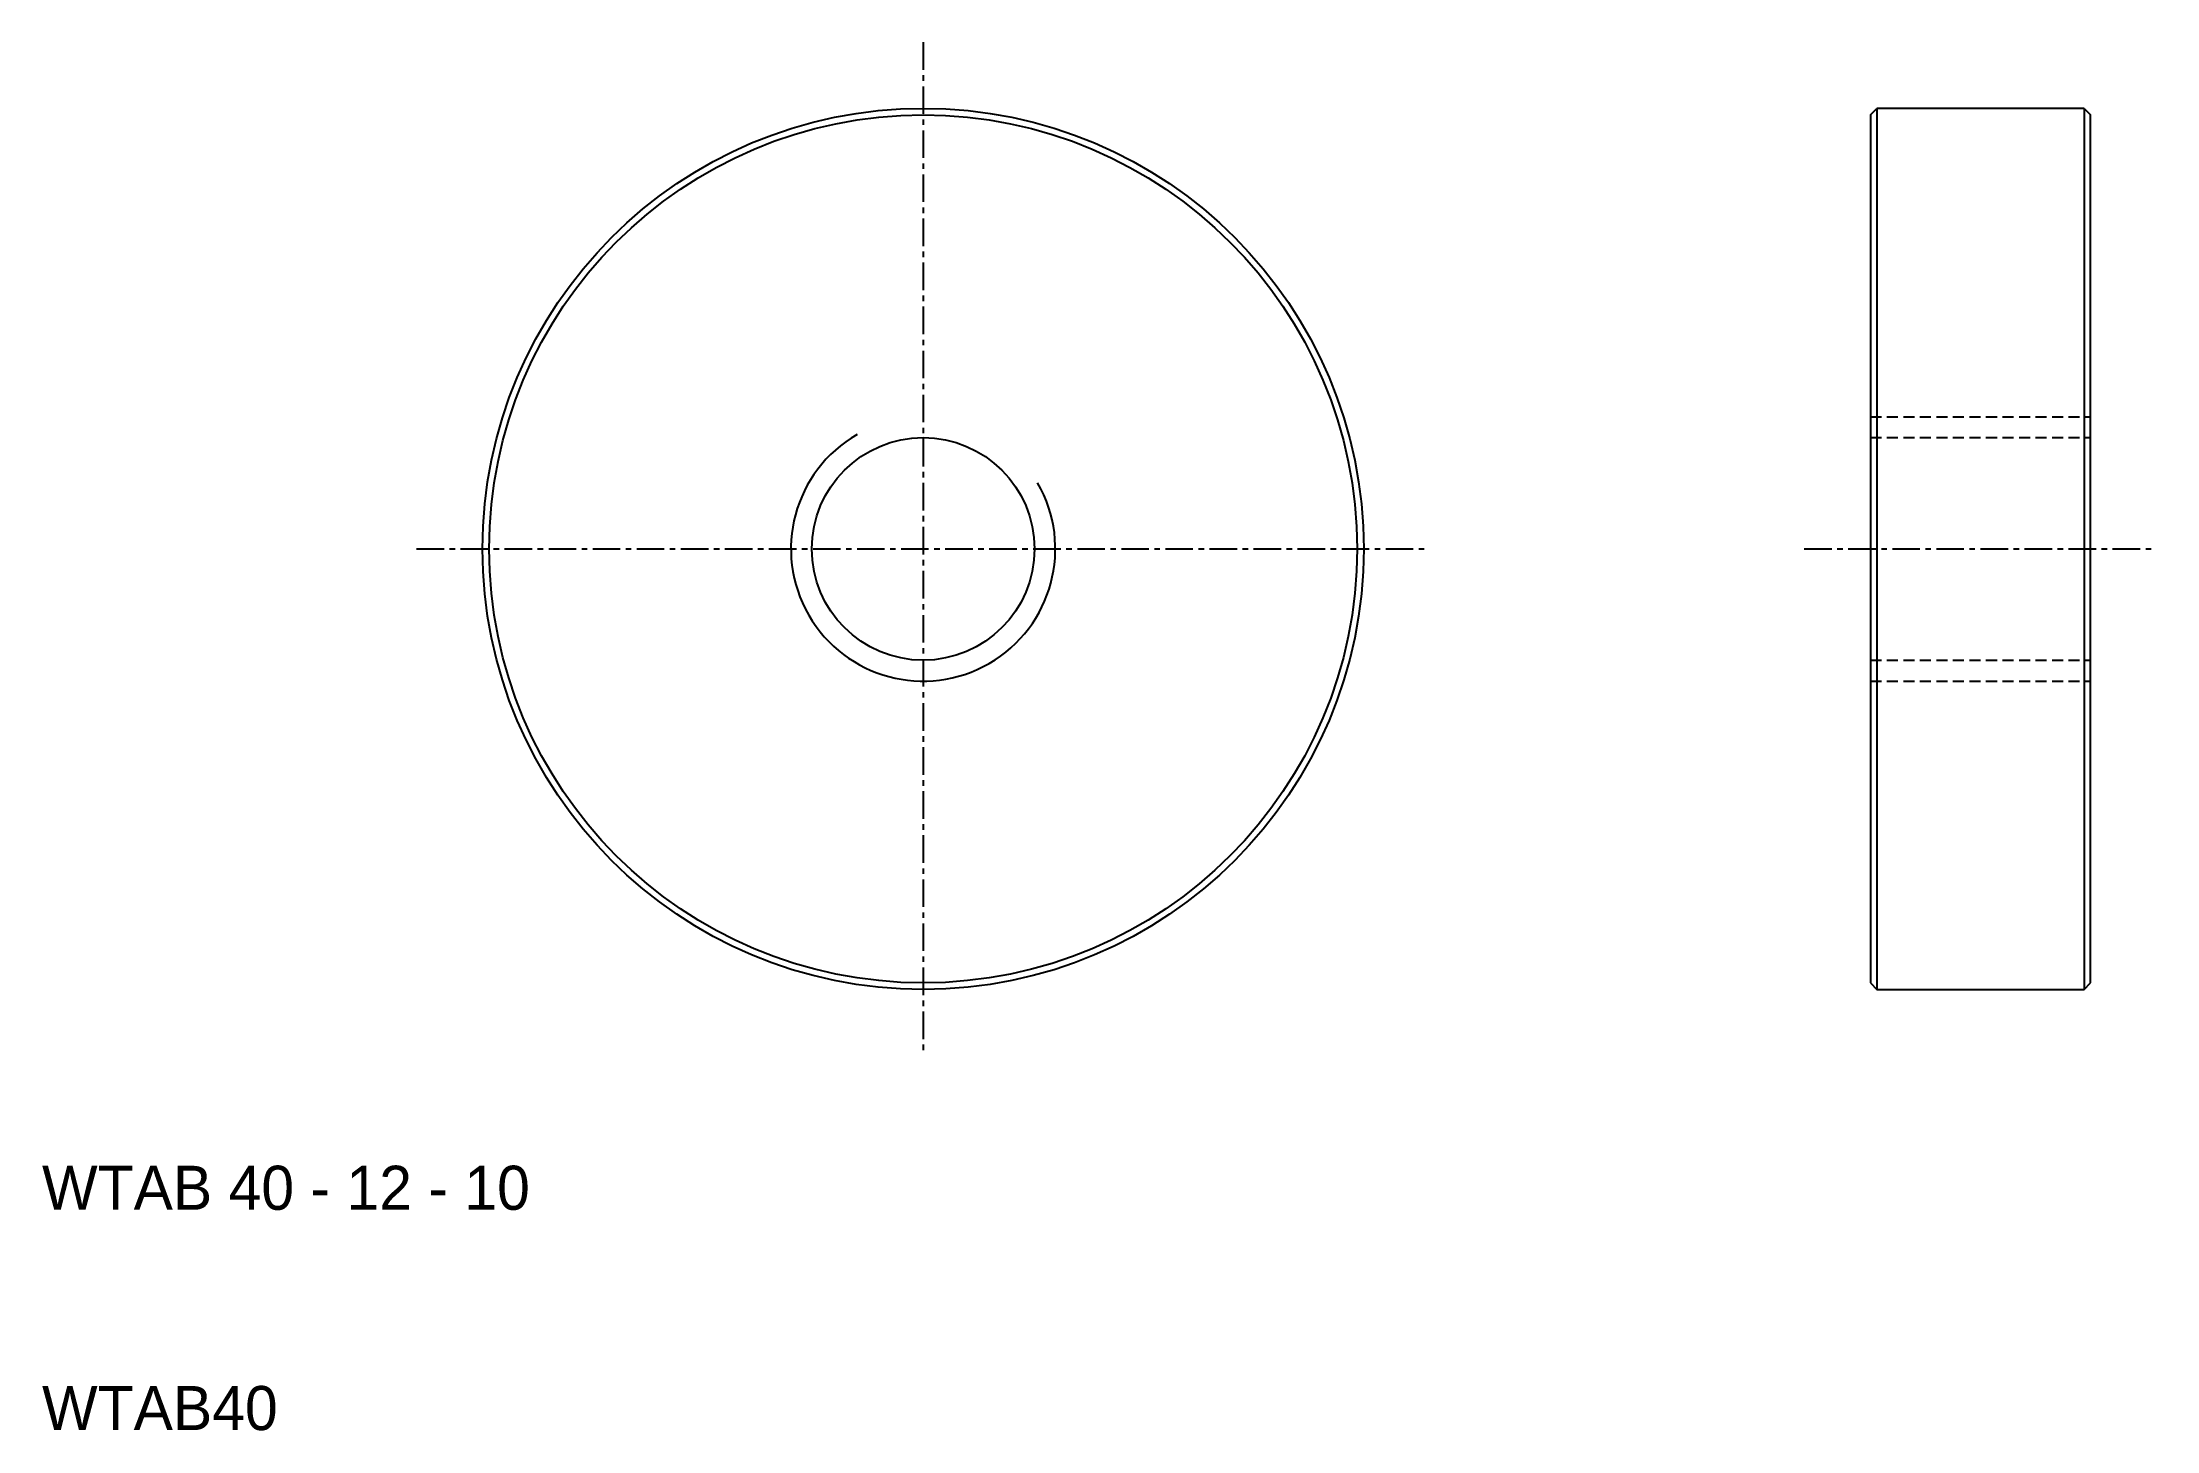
# Model space of a CAD drawing. Extents: x 10 to 106, y 10 to 73.
import ezdxf

# ---------------------------------------------------------------- set-up
doc = ezdxf.new("R2010")
doc.units = 0
doc.linetypes.add('CENTER', pattern=[2, 1.25, -0.25, 0.25, -0.25])
doc.linetypes.add('DASHED', pattern=[0.75, 0.5, -0.25])
doc.layers.get('0').update_dxf_attribs({"linetype": 'CONTINUOUS'})
doc.layers.add('CENTER', color=1, linetype='CENTER')

msp = doc.modelspace()

# ---------------------------------------------------------------- linework, layer by layer
at = {"color": 7, "linetype": 'CONTINUOUS'}
for p, q in [((93, 69.7), (93.3, 70)), ((93, 69.7), (93, 30.3)), ((93.3, 70), (93.3, 30)), ((102.7, 70), (93.3, 70)), ((102.7, 70), (102.7, 30)), ((102.7, 70), (103, 69.7)), ((103, 30.3), (103, 69.7)), ((93, 30.3), (93.3, 30)), ((93.3, 30), (102.7, 30)), ((102.7, 30), (103, 30.3))]:
    msp.add_line(p, q, dxfattribs=at)
at = {"color": 3, "linetype": 'DASHED'}
for p, q in [((93, 56), (103, 56)), ((93, 55.053), (103, 55.053)), ((93, 44.947), (103, 44.947)), ((93, 44), (103, 44))]:
    msp.add_line(p, q, dxfattribs=at)
at = {"color": 7, "linetype": 'CONTINUOUS'}
for radius in [20, 19.7, 5.053]:
    msp.add_circle((50, 50), radius, dxfattribs=at)
at = {"color": 3, "linetype": 'CONTINUOUS'}
msp.add_arc((50, 50), 6, 120, 30, dxfattribs=at)
at = {"layer": 'CENTER', "color": 1, "linetype": 'CENTER'}
for p, q in [((50, 73), (50, 27)), ((27, 50), (73, 50)), ((90, 50), (106, 50))]:
    msp.add_line(p, q, dxfattribs=at)

# ---------------------------------------------------------------- texts
at = {"color": 7, "linetype": 'CONTINUOUS'}
for s, p in [('WTAB 40 - 12 - 10', (10, 20)), ('WTAB40', (10, 10))]:
    msp.add_text(s, height=2, dxfattribs=at).set_placement(p)

doc.saveas('drawing.dxf')
